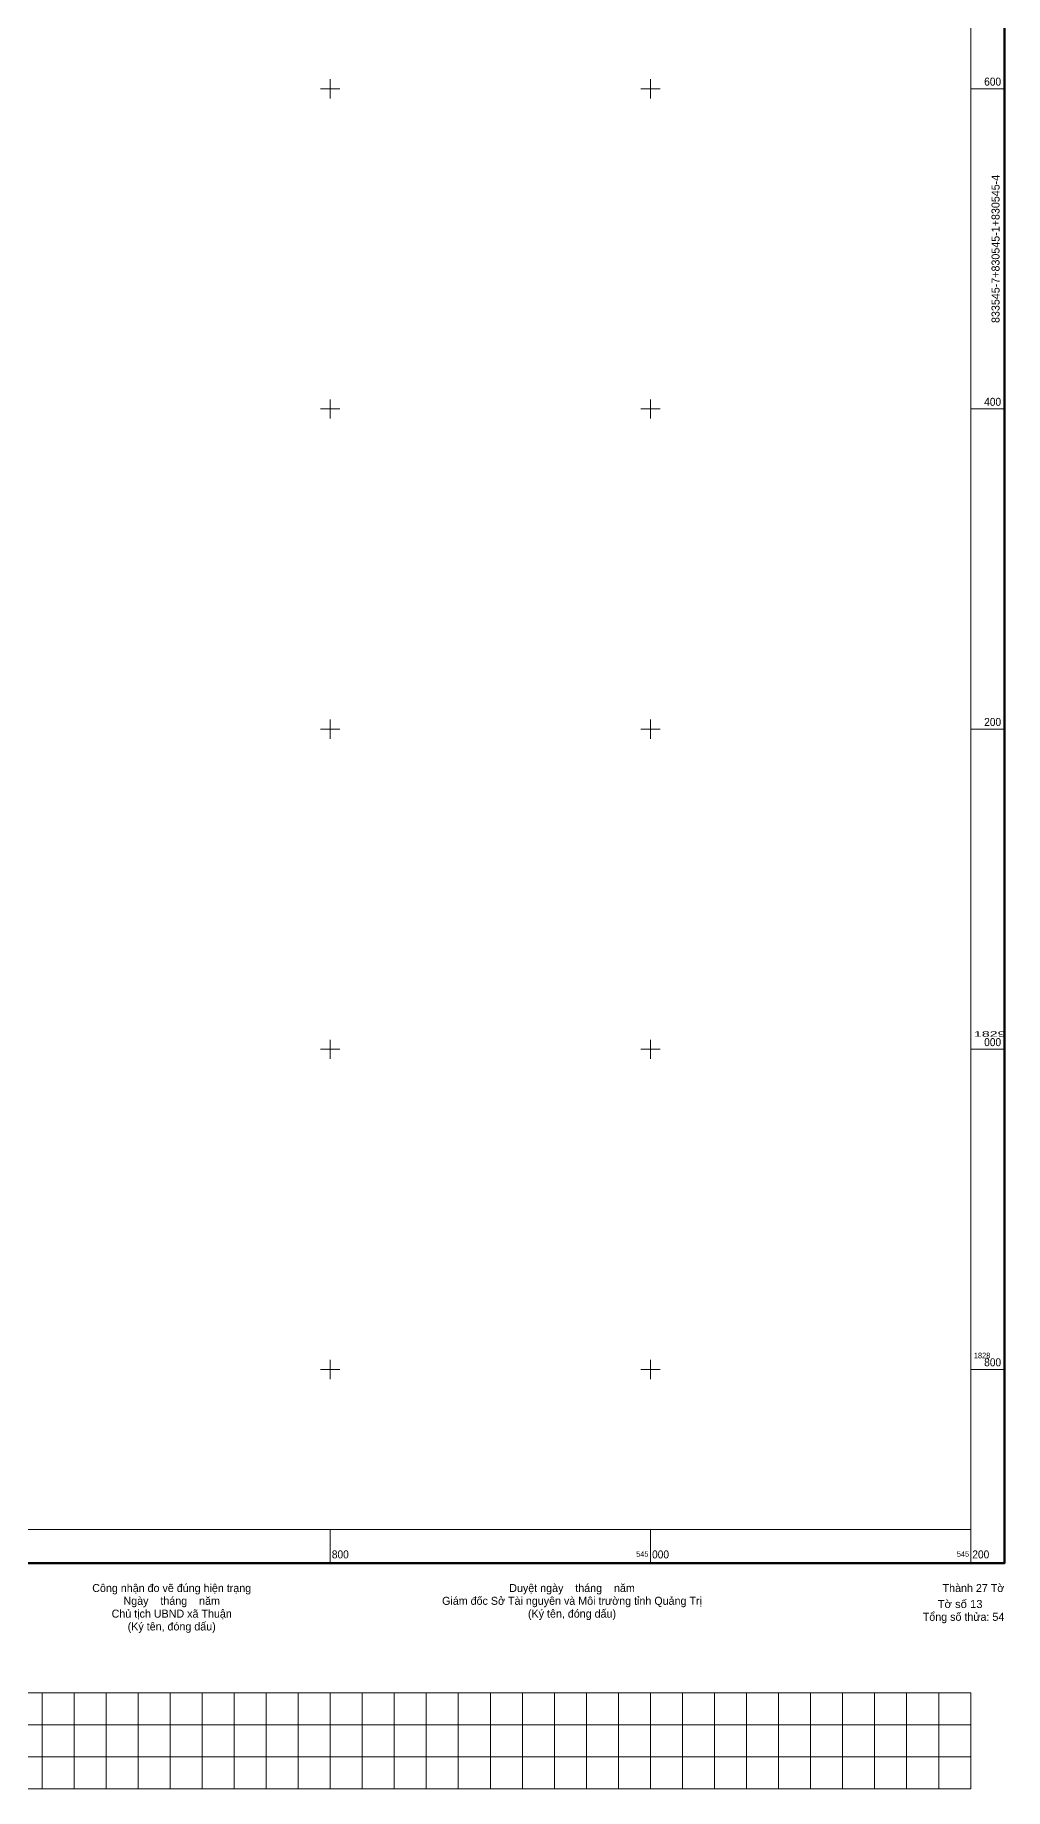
# Model space of a CAD drawing. Header units: metres. Extents: x 543779 to 545237, y 1828538 to 1830293.
# Drawn here: x 544616 to 545221, y 1828538 to 1829634 of the extents above; entities that cross this region are included whole.
import ezdxf
from ezdxf.enums import TextEntityAlignment as Align

# ---------------------------------------------------------------- set-up
doc = ezdxf.new("R2010")
doc.units = ezdxf.units.M
doc.header["$LTSCALE"] = 0.2
doc.layers.add('63', color=7, linetype='Continuous', lineweight=13)

msp = doc.modelspace()

# ---------------------------------------------------------------- linework, layer by layer
at = {"layer": '63'}
for p, q in [((544800, 1829594), (544800, 1829606)), ((545000, 1829594), (545000, 1829606)), ((544794, 1829600), (544806, 1829600)), ((544994, 1829600), (545006, 1829600)), ((545200, 1829600), (545221, 1829600)), ((544800, 1829394), (544800, 1829406)), ((545000, 1829394), (545000, 1829406)), ((544794, 1829400), (544806, 1829400)), ((544994, 1829400), (545006, 1829400)), ((545200, 1829400), (545221, 1829400)), ((544794, 1829200), (544806, 1829200)), ((544800, 1829194), (544800, 1829206)), ((544994, 1829200), (545006, 1829200)), ((545000, 1829194), (545000, 1829206)), ((545200, 1829200), (545221, 1829200)), ((544794, 1829000), (544806, 1829000)), ((544800, 1828994), (544800, 1829006)), ((544994, 1829000), (545006, 1829000)), ((545000, 1828994), (545000, 1829006)), ((545200, 1829000), (545221, 1829000)), ((544800, 1828794), (544800, 1828806)), ((545000, 1828794), (545000, 1828806)), ((544794, 1828800), (544806, 1828800)), ((544994, 1828800), (545006, 1828800)), ((545200, 1828800), (545221, 1828800)), ((544800, 1828700), (544800, 1828679)), ((545000, 1828700), (545000, 1828679)), ((545200, 1828700), (545200, 1828679)), ((544620, 1828598), (544620, 1828538)), ((544640, 1828598), (544640, 1828538)), ((544660, 1828598), (544660, 1828538)), ((544680, 1828598), (544680, 1828538)), ((544700, 1828598), (544700, 1828538)), ((544720, 1828598), (544720, 1828538)), ((544740, 1828598), (544740, 1828538)), ((544760, 1828598), (544760, 1828538)), ((544780, 1828598), (544780, 1828538)), ((544800, 1828598), (544800, 1828538)), ((544820, 1828598), (544820, 1828538)), ((544840, 1828598), (544840, 1828538)), ((544860, 1828598), (544860, 1828538)), ((544880, 1828598), (544880, 1828538)), ((544900, 1828598), (544900, 1828538)), ((544920, 1828598), (544920, 1828538)), ((544940, 1828598), (544940, 1828538)), ((544960, 1828598), (544960, 1828538)), ((544980, 1828598), (544980, 1828538)), ((545000, 1828598), (545000, 1828538)), ((545020, 1828598), (545020, 1828538)), ((545040, 1828598), (545040, 1828538)), ((545060, 1828598), (545060, 1828538)), ((545080, 1828598), (545080, 1828538)), ((545100, 1828598), (545100, 1828538)), ((545120, 1828598), (545120, 1828538)), ((545140, 1828598), (545140, 1828538)), ((545160, 1828598), (545160, 1828538)), ((545180, 1828598), (545180, 1828538)), ((543800, 1828578), (545200, 1828578)), ((543800, 1828558), (545200, 1828558))]:
    msp.add_line(p, q, dxfattribs=at)
at = {"layer": '63', "lineweight": 158}
msp.add_lwpolyline([(543779, 1830221), (545221, 1830221), (545221, 1828679), (543779, 1828679)], close=True, dxfattribs=at)
at = {"layer": '63'}
for points in [[(543800, 1830200), (545200, 1830200), (545200, 1828700), (543800, 1828700)], [(543800, 1828598), (545200, 1828598), (545200, 1828538), (543800, 1828538)]]:
    msp.add_lwpolyline(points, close=True, dxfattribs=at)

# ---------------------------------------------------------------- texts
for s, height, width, p in [('600', 5, 0.95, (545219, 1829602)), ('400', 5, 0.95, (545219, 1829402)), ('200', 5, 0.95, (545219, 1829202)), ('000', 5, 0.95, (545219, 1829002)), ('800', 5, 0.95, (545219, 1828802)), ('545', 3.5, 0.95, (544998.74, 1828683)), ('545', 3.5, 0.95, (545199, 1828683)), ('Tờ số 13', 5, 1.05, (545207.37, 1828651))]:
    msp.add_text(s, height=height, dxfattribs=dict(at, width=width)).set_placement(p, align=Align.RIGHT)
msp.add_text('833545-7+830545-1+830545-4', height=5, rotation=90, dxfattribs=at).set_placement((545218, 1829500.005), align=Align.CENTER)
for s, height, width, p in [('1829', 3.5, 1.9, (545202, 1829007.83)), ('1828', 3.5, 0.95, (545202, 1828807)), ('800', 5, 0.95, (544801, 1828682)), ('000', 5, 0.95, (545001, 1828682)), ('200', 5, 0.95, (545201, 1828682))]:
    msp.add_text(s, height=height, dxfattribs=dict(at, width=width)).set_placement(p)
for s, p in [('Công nhận đo vẽ đúng hiện trạng', (544701, 1828661)), ('Duyệt ngày    tháng    năm', (544951.005, 1828661)), ('Chủ tịch UBND xã Thuận', (544701, 1828645)), ('Ngày    tháng    năm', (544701, 1828653)), ('Giám đốc Sở Tài nguyên và Môi trường tỉnh Quảng Trị', (544951, 1828653)), ('(Ký tên, đóng dấu)', (544951, 1828645)), ('(Ký tên, đóng dấu)', (544701, 1828637))]:
    msp.add_text(s, height=5, dxfattribs=at).set_placement(p, align=Align.CENTER)
for s, p in [('Thành 27 Tờ', (545221, 1828661)), ('Tổng số thửa: 54', (545221, 1828643))]:
    msp.add_text(s, height=5, dxfattribs=at).set_placement(p, align=Align.RIGHT)

doc.saveas('drawing.dxf')
